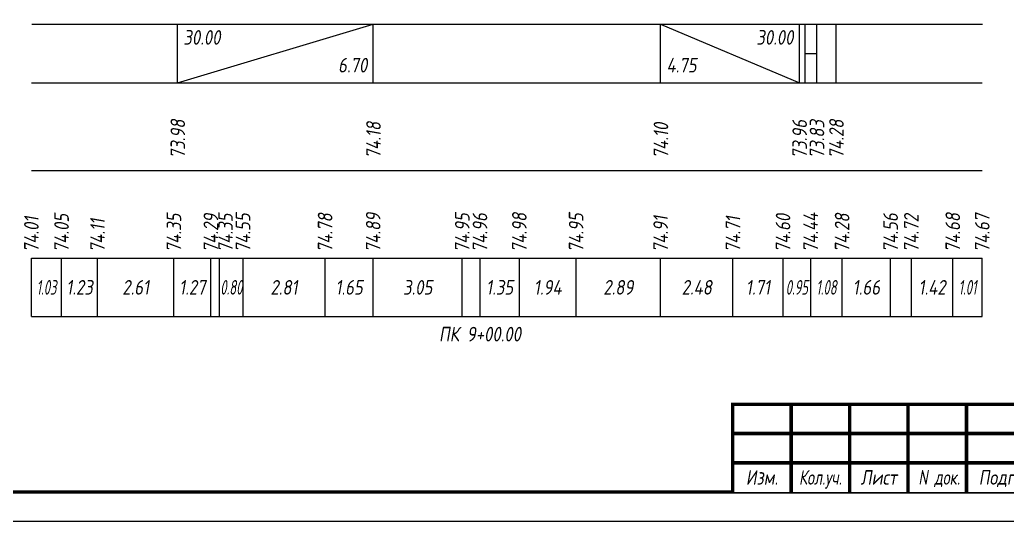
# Model space of a CAD drawing. Extents: x -717 to 1451, y -133302 to 233.
# Drawn here: x 78 to 246.9, y -14186.4 to -14100.7 of the extents above; entities that cross this region are included whole.
import ezdxf
from ezdxf.enums import TextEntityAlignment as Align

# ---------------------------------------------------------------- set-up
doc = ezdxf.new("R2010")
doc.units = 0
for name, color, linetype in [('Зарамочное оформление', 7, 'Continuous'), ('Код_510', 7, 'Continuous'), ('Код_516', 1, 'Continuous'), ('Подписи поперечников', 7, 'Continuous'), ('Таблица', 7, 'Continuous')]:
    doc.layers.add(name, color=color, linetype=linetype)
doc.styles.add('М', font='romand.shx', dxfattribs={"width": 0.8, "oblique": 10, "height": 2.5})

# ---------------------------------------------------------------- blocks, each defined once
blk = doc.blocks.new('Штамп')
at = {"linetype": 'Continuous'}
blk.add_wipeout([(199.95, -411.25), (384.95, -411.25), (384.95, -426.25), (199.95, -426.25)], dxfattribs=at).dxf.layer = 'Зарамочное оформление'
at = {"layer": 'Зарамочное оформление', "linetype": 'Continuous', "lineweight": -3, "const_width": 0.6, "flags": 128}
for points in [[(199.95, -426.25), (199.95, -411.25), (384.95, -411.25)], [(209.95, -411.25), (209.95, -426.25)], [(219.95, -411.25), (219.95, -426.25)], [(229.95, -411.25), (229.95, -426.25)], [(239.95, -411.25), (239.95, -426.25)], [(199.95, -416.25), (264.95, -416.25)], [(199.95, -421.25), (264.95, -421.25)]]:
    blk.add_lwpolyline(points, dxfattribs=at)
at = {"layer": 'Зарамочное оформление', "linetype": 'Continuous', "style": 'М', "oblique": 10}
for s, width, p in [('Изм.', 0.8, (204.95, -423.75)), ('Кол.уч.', 0.7, (214.95, -423.75)), ('Лист', 0.8, (224.95, -423.75)), ('N док.', 0.7, (235.28, -423.75)), ('Подпись', 0.8, (247.45, -423.75))]:
    blk.add_text(s, height=2.5, dxfattribs=dict(at, width=width)).set_placement(p, align=Align.MIDDLE_CENTER)
blk = doc.blocks.new('шифр')
blk.add_blockref('Штамп', (0, -13815))

msp = doc.modelspace()

# ---------------------------------------------------------------- linework, layer by layer
at = {"flags": 128}
msp.add_lwpolyline([(-30.054, -14186.421), (389.946, -14186.421), (389.946, -13889.421), (-30.054, -13889.421)], close=True, dxfattribs=at)
at = {"const_width": 0.6, "flags": 128}
msp.add_lwpolyline([(-10.054, -14181.421), (384.946, -14181.421), (384.946, -13894.421), (-10.054, -13894.421)], close=True, dxfattribs=at)
at = {"layer": 'Код_510'}
for p, q in [((79.946, -14151.421), (79.946, -14141.421)), ((85.105, -14151.421), (85.105, -14141.421)), ((91.267, -14151.421), (91.267, -14141.421)), ((104.33, -14151.421), (104.33, -14141.421)), ((110.658, -14151.421), (110.658, -14141.421)), ((112.159, -14151.421), (112.159, -14141.421)), ((116.156, -14151.421), (116.156, -14141.421)), ((130.199, -14151.421), (130.199, -14141.421)), ((138.43, -14151.421), (138.43, -14141.421)), ((153.671, -14151.421), (153.671, -14141.421)), ((156.707, -14151.421), (156.707, -14141.421)), ((163.442, -14151.421), (163.442, -14141.421)), ((173.155, -14151.421), (173.155, -14141.421)), ((187.617, -14151.421), (187.617, -14141.421)), ((199.995, -14151.421), (199.995, -14141.421)), ((208.558, -14151.421), (208.558, -14141.421)), ((213.289, -14151.421), (213.289, -14141.421)), ((218.667, -14151.421), (218.667, -14141.421)), ((226.974, -14151.421), (226.974, -14141.421)), ((230.515, -14151.421), (230.515, -14141.421)), ((237.603, -14151.421), (237.603, -14141.421)), ((242.651, -14151.421), (242.651, -14141.421))]:
    msp.add_line(p, q, dxfattribs=at)
at = {"layer": 'Код_516'}
for p, q in [((104.946, -14111.421), (104.946, -14101.421)), ((104.946, -14111.421), (138.43, -14101.421)), ((138.43, -14111.421), (138.43, -14101.421)), ((187.617, -14111.421), (187.617, -14101.421)), ((187.617, -14101.421), (211.349, -14111.421)), ((211.349, -14111.421), (211.349, -14101.421)), ((212.318, -14111.421), (212.318, -14101.421)), ((214.318, -14111.421), (214.318, -14101.421)), ((217.651, -14111.421), (217.651, -14101.421)), ((212.318, -14106.421), (214.318, -14106.421))]:
    msp.add_line(p, q, dxfattribs=at)
at = {"layer": 'Таблица'}
for p, q in [((80, -14101.421), (242.705, -14101.421)), ((79.946, -14111.421), (242.651, -14111.421)), ((79.946, -14126.421), (242.651, -14126.421)), ((79.946, -14141.421), (242.651, -14141.421)), ((79.946, -14151.421), (242.651, -14151.421))]:
    msp.add_line(p, q, dxfattribs=at)

# ---------------------------------------------------------------- texts
at = {"layer": 'Код_510', "style": 'М', "oblique": 10, "width": 0.8}
for s, p in [('74.01', (79.946, -14140.421)), ('74.05', (85.105, -14140.421)), ('74.35', (104.33, -14140.421)), ('74.29', (110.658, -14140.421)), ('74.35', (113.158, -14140.421)), ('74.55', (116.156, -14140.421)), ('74.78', (130.199, -14140.421)), ('74.89', (138.43, -14140.421)), ('74.95', (153.671, -14140.421)), ('74.96', (156.707, -14140.421)), ('74.98', (163.442, -14140.421)), ('74.95', (173.155, -14140.421)), ('74.91', (187.617, -14140.421)), ('74.71', (199.995, -14140.421)), ('74.60', (208.558, -14140.421)), ('74.44', (213.289, -14140.421)), ('74.28', (218.667, -14140.421)), ('74.56', (226.974, -14140.421)), ('74.72', (230.515, -14140.421)), ('74.68', (237.603, -14140.421)), ('74.67', (242.651, -14140.421)), ('74.11', (91.267, -14140.421))]:
    msp.add_text(s, height=2.5, rotation=90, dxfattribs=at).set_placement(p, align=Align.MIDDLE_LEFT)
at = {"layer": 'Код_510', "style": 'М', "oblique": 10}
for s, width, p in [('1.03', 0.6, (82.525, -14146.421)), ('1.23', 0.8, (88.186, -14146.421)), ('2.61', 0.8, (97.798, -14146.421)), ('1.27', 0.8, (107.494, -14146.421)), ('0.80', 0.6, (114.158, -14146.421)), ('2.81', 0.8, (123.177, -14146.421)), ('1.65', 0.8, (134.314, -14146.421)), ('3.05', 0.8, (146.051, -14146.421)), ('1.35', 0.8, (160.075, -14146.421)), ('1.94', 0.8, (168.299, -14146.421)), ('2.89', 0.8, (180.386, -14146.421)), ('2.48', 0.8, (193.806, -14146.421)), ('1.71', 0.8, (204.276, -14146.421)), ('0.95', 0.6, (210.923, -14146.421)), ('1.08', 0.6, (215.978, -14146.421)), ('1.66', 0.8, (222.82, -14146.421)), ('1.42', 0.8, (234.059, -14146.421)), ('1.01', 0.6, (240.127, -14146.421))]:
    msp.add_text(s, height=2.5, dxfattribs=dict(at, width=width)).set_placement(p, align=Align.MIDDLE_CENTER)
at = {"layer": 'Код_516', "style": 'М', "oblique": 10, "width": 0.8}
msp.add_text('30.00', height=2.5, dxfattribs=at).set_placement((105.946, -14102.421), align=Align.TOP_LEFT)
msp.add_text('30.00', height=2.5, dxfattribs=at).set_placement((210.349, -14102.421), align=Align.TOP_RIGHT)
msp.add_text('6.70', height=2.5, dxfattribs=at).set_placement((137.43, -14110.421), align=Align.BOTTOM_RIGHT)
msp.add_text('4.75', height=2.5, dxfattribs=at).set_placement((188.617, -14110.421), align=Align.BOTTOM_LEFT)
for s, p in [('73.98', (105, -14124.371)), ('74.18', (138.484, -14124.371)), ('74.10', (187.671, -14124.371)), ('73.96', (211.403, -14124.371)), ('73.83', (214.372, -14124.371)), ('74.28', (217.705, -14124.371))]:
    msp.add_text(s, height=2.5, rotation=90, dxfattribs=at).set_placement(p, align=Align.MIDDLE_LEFT)
at = {"layer": 'Подписи поперечников', "style": 'М', "oblique": 10, "width": 0.8}
msp.add_text('ПК 9+00.00', height=2.5, dxfattribs=at).set_placement((156.707, -14156.421), align=Align.BOTTOM_CENTER)

# ---------------------------------------------------------------- next in the draw order: block references
msp.add_blockref('шифр', (0, 59.829))

doc.saveas('drawing.dxf')
